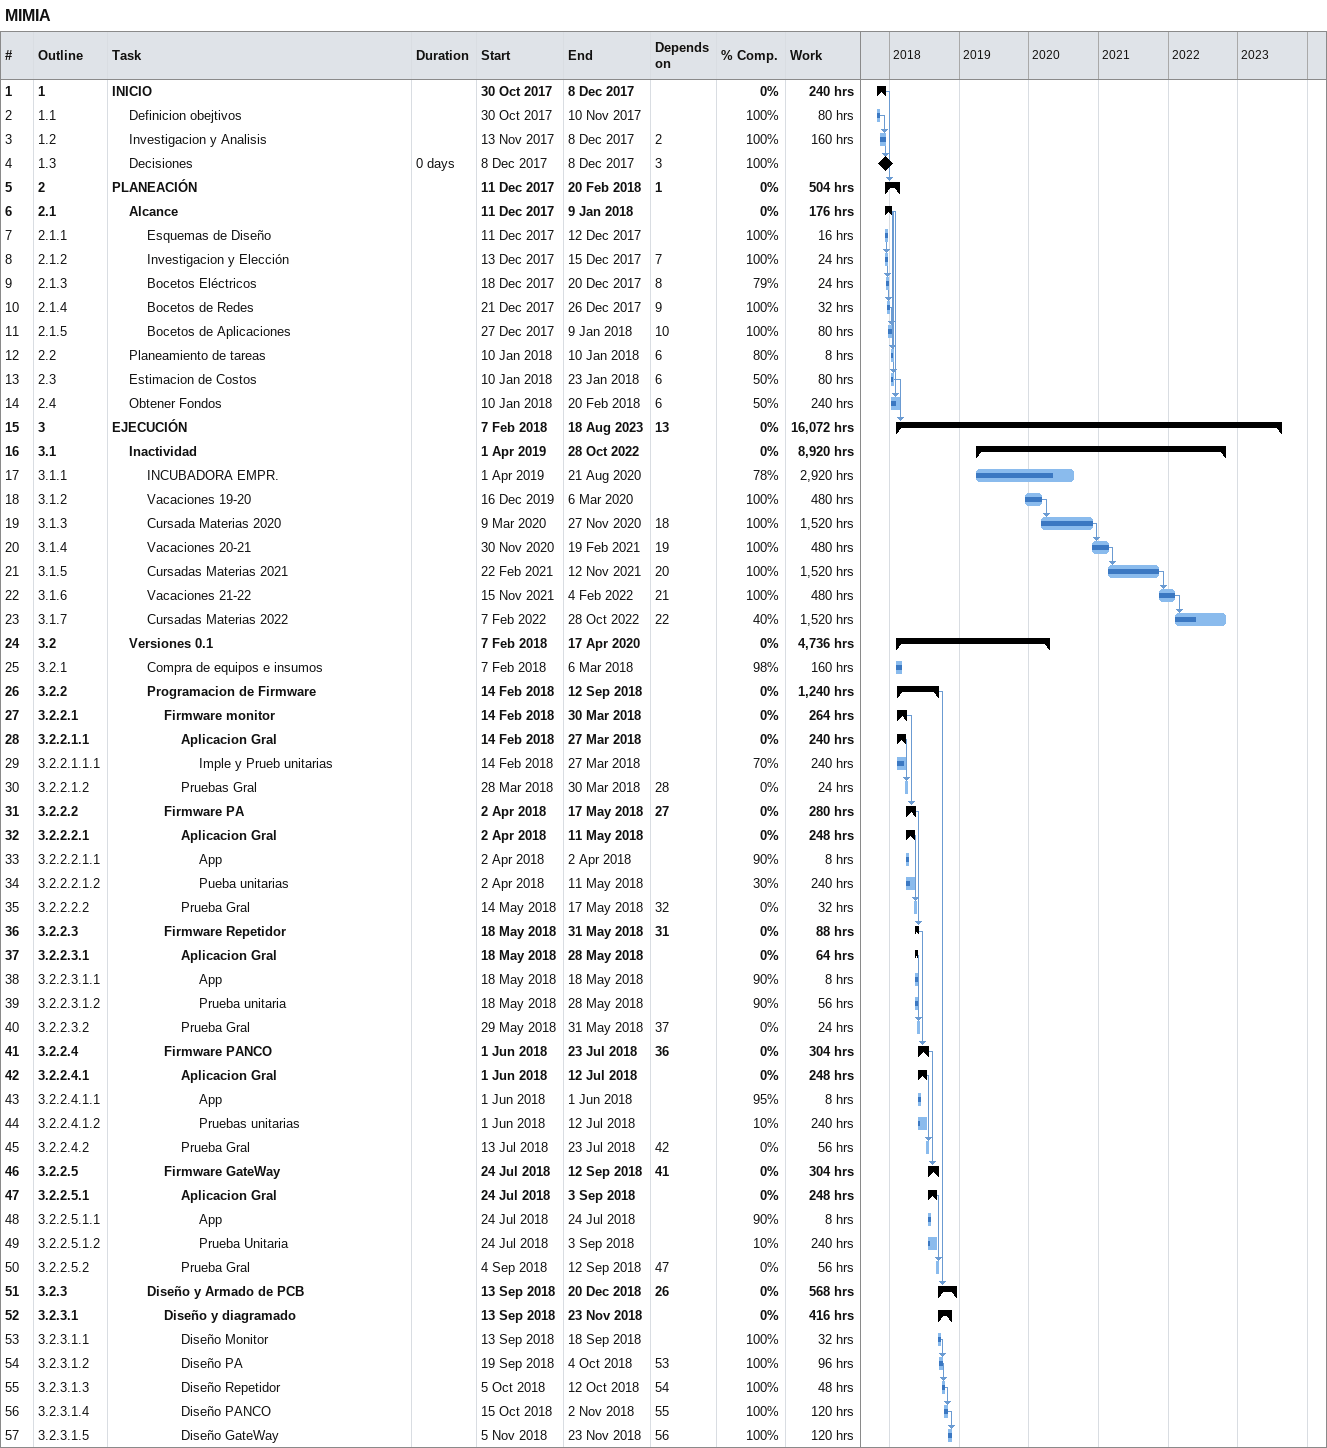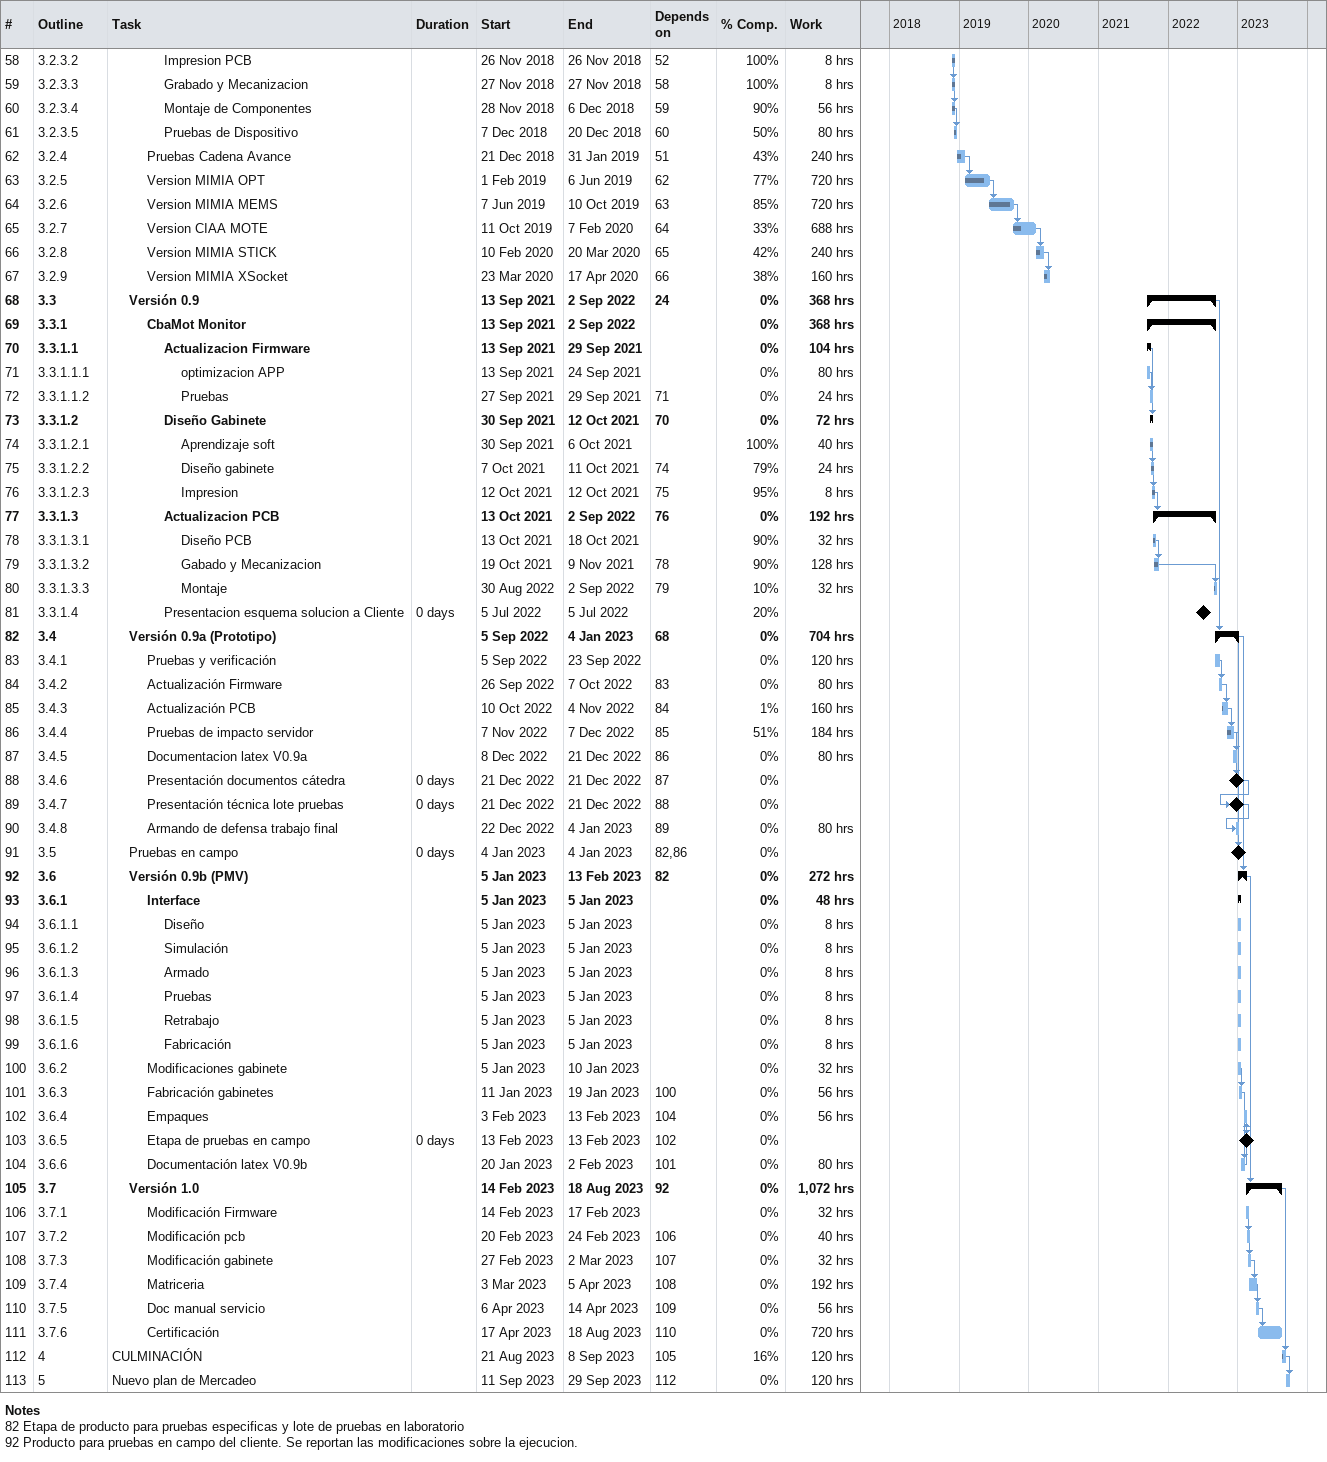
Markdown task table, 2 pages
MIMIA

| ID | WBS | Task | Duration | Start | Finish | Predecessors | % complete | Work (h) |
|---|---|---|---|---|---|---|---|---|
| 1 | 1 | **INICIO** |  | 2017-10-30 | 2017-12-08 |  | 0 | 240 |
| 2 | 1.1 | Definicion obejtivos |  | 2017-10-30 | 2017-11-10 |  | 100 | 80 |
| 3 | 1.2 | Investigacion y Analisis |  | 2017-11-13 | 2017-12-08 | 2 | 100 | 160 |
| 4 | 1.3 | Decisiones | 0d | 2017-12-08 | 2017-12-08 | 3 | 100 |  |
| 5 | 2 | **PLANEACIÓN** |  | 2017-12-11 | 2018-02-20 | 1 | 0 | 504 |
| 6 | 2.1 | **Alcance** |  | 2017-12-11 | 2018-01-09 |  | 0 | 176 |
| 7 | 2.1.1 | Esquemas de Diseño |  | 2017-12-11 | 2017-12-12 |  | 100 | 16 |
| 8 | 2.1.2 | Investigacion y Elección |  | 2017-12-13 | 2017-12-15 | 7 | 100 | 24 |
| 9 | 2.1.3 | Bocetos Eléctricos |  | 2017-12-18 | 2017-12-20 | 8 | 79 | 24 |
| 10 | 2.1.4 | Bocetos de Redes |  | 2017-12-21 | 2017-12-26 | 9 | 100 | 32 |
| 11 | 2.1.5 | Bocetos de Aplicaciones |  | 2017-12-27 | 2018-01-09 | 10 | 100 | 80 |
| 12 | 2.2 | Planeamiento de tareas |  | 2018-01-10 | 2018-01-10 | 6 | 80 | 8 |
| 13 | 2.3 | Estimacion de Costos |  | 2018-01-10 | 2018-01-23 | 6 | 50 | 80 |
| 14 | 2.4 | Obtener Fondos |  | 2018-01-10 | 2018-02-20 | 6 | 50 | 240 |
| 15 | 3 | **EJECUCIÓN** |  | 2018-02-07 | 2023-08-18 | 13 | 0 | 16072 |
| 16 | 3.1 | **Inactividad** |  | 2019-04-01 | 2022-10-28 |  | 0 | 8920 |
| 17 | 3.1.1 | INCUBADORA EMPR. |  | 2019-04-01 | 2020-08-21 |  | 78 | 2920 |
| 18 | 3.1.2 | Vacaciones 19-20 |  | 2019-12-16 | 2020-03-06 |  | 100 | 480 |
| 19 | 3.1.3 | Cursada Materias 2020 |  | 2020-03-09 | 2020-11-27 | 18 | 100 | 1520 |
| 20 | 3.1.4 | Vacaciones 20-21 |  | 2020-11-30 | 2021-02-19 | 19 | 100 | 480 |
| 21 | 3.1.5 | Cursadas Materias 2021 |  | 2021-02-22 | 2021-11-12 | 20 | 100 | 1520 |
| 22 | 3.1.6 | Vacaciones 21-22 |  | 2021-11-15 | 2022-02-04 | 21 | 100 | 480 |
| 23 | 3.1.7 | Cursadas Materias 2022 |  | 2022-02-07 | 2022-10-28 | 22 | 40 | 1520 |
| 24 | 3.2 | **Versiones 0.1** |  | 2018-02-07 | 2020-04-17 |  | 0 | 4736 |
| 25 | 3.2.1 | Compra de equipos e insumos |  | 2018-02-07 | 2018-03-06 |  | 98 | 160 |
| 26 | 3.2.2 | **Programacion de Firmware** |  | 2018-02-14 | 2018-09-12 |  | 0 | 1240 |
| 27 | 3.2.2.1 | **Firmware monitor** |  | 2018-02-14 | 2018-03-30 |  | 0 | 264 |
| 28 | 3.2.2.1.1 | **Aplicacion Gral** |  | 2018-02-14 | 2018-03-27 |  | 0 | 240 |
| 29 | 3.2.2.1.1.1 | Imple y Prueb unitarias |  | 2018-02-14 | 2018-03-27 |  | 70 | 240 |
| 30 | 3.2.2.1.2 | Pruebas Gral |  | 2018-03-28 | 2018-03-30 | 28 | 0 | 24 |
| 31 | 3.2.2.2 | **Firmware PA** |  | 2018-04-02 | 2018-05-17 | 27 | 0 | 280 |
| 32 | 3.2.2.2.1 | **Aplicacion Gral** |  | 2018-04-02 | 2018-05-11 |  | 0 | 248 |
| 33 | 3.2.2.2.1.1 | App |  | 2018-04-02 | 2018-04-02 |  | 90 | 8 |
| 34 | 3.2.2.2.1.2 | Pueba unitarias |  | 2018-04-02 | 2018-05-11 |  | 30 | 240 |
| 35 | 3.2.2.2.2 | Prueba Gral |  | 2018-05-14 | 2018-05-17 | 32 | 0 | 32 |
| 36 | 3.2.2.3 | **Firmware Repetidor** |  | 2018-05-18 | 2018-05-31 | 31 | 0 | 88 |
| 37 | 3.2.2.3.1 | **Aplicacion Gral** |  | 2018-05-18 | 2018-05-28 |  | 0 | 64 |
| 38 | 3.2.2.3.1.1 | App |  | 2018-05-18 | 2018-05-18 |  | 90 | 8 |
| 39 | 3.2.2.3.1.2 | Prueba unitaria |  | 2018-05-18 | 2018-05-28 |  | 90 | 56 |
| 40 | 3.2.2.3.2 | Prueba Gral |  | 2018-05-29 | 2018-05-31 | 37 | 0 | 24 |
| 41 | 3.2.2.4 | **Firmware PANCO** |  | 2018-06-01 | 2018-07-23 | 36 | 0 | 304 |
| 42 | 3.2.2.4.1 | **Aplicacion Gral** |  | 2018-06-01 | 2018-07-12 |  | 0 | 248 |
| 43 | 3.2.2.4.1.1 | App |  | 2018-06-01 | 2018-06-01 |  | 95 | 8 |
| 44 | 3.2.2.4.1.2 | Pruebas unitarias |  | 2018-06-01 | 2018-07-12 |  | 10 | 240 |
| 45 | 3.2.2.4.2 | Prueba Gral |  | 2018-07-13 | 2018-07-23 | 42 | 0 | 56 |
| 46 | 3.2.2.5 | **Firmware GateWay** |  | 2018-07-24 | 2018-09-12 | 41 | 0 | 304 |
| 47 | 3.2.2.5.1 | **Aplicacion Gral** |  | 2018-07-24 | 2018-09-03 |  | 0 | 248 |
| 48 | 3.2.2.5.1.1 | App |  | 2018-07-24 | 2018-07-24 |  | 90 | 8 |
| 49 | 3.2.2.5.1.2 | Prueba Unitaria |  | 2018-07-24 | 2018-09-03 |  | 10 | 240 |
| 50 | 3.2.2.5.2 | Prueba Gral |  | 2018-09-04 | 2018-09-12 | 47 | 0 | 56 |
| 51 | 3.2.3 | **Diseño y Armado de PCB** |  | 2018-09-13 | 2018-12-20 | 26 | 0 | 568 |
| 52 | 3.2.3.1 | **Diseño y diagramado** |  | 2018-09-13 | 2018-11-23 |  | 0 | 416 |
| 53 | 3.2.3.1.1 | Diseño Monitor |  | 2018-09-13 | 2018-09-18 |  | 100 | 32 |
| 54 | 3.2.3.1.2 | Diseño PA |  | 2018-09-19 | 2018-10-04 | 53 | 100 | 96 |
| 55 | 3.2.3.1.3 | Diseño Repetidor |  | 2018-10-05 | 2018-10-12 | 54 | 100 | 48 |
| 56 | 3.2.3.1.4 | Diseño PANCO |  | 2018-10-15 | 2018-11-02 | 55 | 100 | 120 |
| 57 | 3.2.3.1.5 | Diseño GateWay |  | 2018-11-05 | 2018-11-23 | 56 | 100 | 120 |
| 58 | 3.2.3.2 | Impresion PCB |  | 2018-11-26 | 2018-11-26 | 52 | 100 | 8 |
| 59 | 3.2.3.3 | Grabado y Mecanizacion |  | 2018-11-27 | 2018-11-27 | 58 | 100 | 8 |
| 60 | 3.2.3.4 | Montaje de Componentes |  | 2018-11-28 | 2018-12-06 | 59 | 90 | 56 |
| 61 | 3.2.3.5 | Pruebas de Dispositivo |  | 2018-12-07 | 2018-12-20 | 60 | 50 | 80 |
| 62 | 3.2.4 | Pruebas Cadena Avance |  | 2018-12-21 | 2019-01-31 | 51 | 43 | 240 |
| 63 | 3.2.5 | Version MIMIA OPT |  | 2019-02-01 | 2019-06-06 | 62 | 77 | 720 |
| 64 | 3.2.6 | Version MIMIA MEMS |  | 2019-06-07 | 2019-10-10 | 63 | 85 | 720 |
| 65 | 3.2.7 | Version CIAA MOTE |  | 2019-10-11 | 2020-02-07 | 64 | 33 | 688 |
| 66 | 3.2.8 | Version MIMIA STICK |  | 2020-02-10 | 2020-03-20 | 65 | 42 | 240 |
| 67 | 3.2.9 | Version MIMIA XSocket |  | 2020-03-23 | 2020-04-17 | 66 | 38 | 160 |
| 68 | 3.3 | **Versión 0.9** |  | 2021-09-13 | 2022-09-02 | 24 | 0 | 368 |
| 69 | 3.3.1 | **CbaMot Monitor** |  | 2021-09-13 | 2022-09-02 |  | 0 | 368 |
| 70 | 3.3.1.1 | **Actualizacion Firmware** |  | 2021-09-13 | 2021-09-29 |  | 0 | 104 |
| 71 | 3.3.1.1.1 | optimizacion APP |  | 2021-09-13 | 2021-09-24 |  | 0 | 80 |
| 72 | 3.3.1.1.2 | Pruebas |  | 2021-09-27 | 2021-09-29 | 71 | 0 | 24 |
| 73 | 3.3.1.2 | **Diseño Gabinete** |  | 2021-09-30 | 2021-10-12 | 70 | 0 | 72 |
| 74 | 3.3.1.2.1 | Aprendizaje soft |  | 2021-09-30 | 2021-10-06 |  | 100 | 40 |
| 75 | 3.3.1.2.2 | Diseño gabinete |  | 2021-10-07 | 2021-10-11 | 74 | 79 | 24 |
| 76 | 3.3.1.2.3 | Impresion |  | 2021-10-12 | 2021-10-12 | 75 | 95 | 8 |
| 77 | 3.3.1.3 | **Actualizacion PCB** |  | 2021-10-13 | 2022-09-02 | 76 | 0 | 192 |
| 78 | 3.3.1.3.1 | Diseño PCB |  | 2021-10-13 | 2021-10-18 |  | 90 | 32 |
| 79 | 3.3.1.3.2 | Gabado y Mecanizacion |  | 2021-10-19 | 2021-11-09 | 78 | 90 | 128 |
| 80 | 3.3.1.3.3 | Montaje |  | 2022-08-30 | 2022-09-02 | 79 | 10 | 32 |
| 81 | 3.3.1.4 | Presentacion esquema solucion a Cliente | 0d | 2022-07-05 | 2022-07-05 |  | 20 |  |
| 82 | 3.4 | **Versión 0.9a (Prototipo)** |  | 2022-09-05 | 2023-01-04 | 68 | 0 | 704 |
| 83 | 3.4.1 | Pruebas y verificación |  | 2022-09-05 | 2022-09-23 |  | 0 | 120 |
| 84 | 3.4.2 | Actualización Firmware |  | 2022-09-26 | 2022-10-07 | 83 | 0 | 80 |
| 85 | 3.4.3 | Actualización PCB |  | 2022-10-10 | 2022-11-04 | 84 | 1 | 160 |
| 86 | 3.4.4 | Pruebas de impacto servidor |  | 2022-11-07 | 2022-12-07 | 85 | 51 | 184 |
| 87 | 3.4.5 | Documentacion latex V0.9a |  | 2022-12-08 | 2022-12-21 | 86 | 0 | 80 |
| 88 | 3.4.6 | Presentación documentos cátedra | 0d | 2022-12-21 | 2022-12-21 | 87 | 0 |  |
| 89 | 3.4.7 | Presentación técnica lote pruebas | 0d | 2022-12-21 | 2022-12-21 | 88 | 0 |  |
| 90 | 3.4.8 | Armando de defensa trabajo final |  | 2022-12-22 | 2023-01-04 | 89 | 0 | 80 |
| 91 | 3.5 | Pruebas en campo | 0d | 2023-01-04 | 2023-01-04 | 82, 86 | 0 |  |
| 92 | 3.6 | **Versión 0.9b (PMV)** |  | 2023-01-05 | 2023-02-13 | 82 | 0 | 272 |
| 93 | 3.6.1 | **Interface** |  | 2023-01-05 | 2023-01-05 |  | 0 | 48 |
| 94 | 3.6.1.1 | Diseño |  | 2023-01-05 | 2023-01-05 |  | 0 | 8 |
| 95 | 3.6.1.2 | Simulación |  | 2023-01-05 | 2023-01-05 |  | 0 | 8 |
| 96 | 3.6.1.3 | Armado |  | 2023-01-05 | 2023-01-05 |  | 0 | 8 |
| 97 | 3.6.1.4 | Pruebas |  | 2023-01-05 | 2023-01-05 |  | 0 | 8 |
| 98 | 3.6.1.5 | Retrabajo |  | 2023-01-05 | 2023-01-05 |  | 0 | 8 |
| 99 | 3.6.1.6 | Fabricación |  | 2023-01-05 | 2023-01-05 |  | 0 | 8 |
| 100 | 3.6.2 | Modificaciones gabinete |  | 2023-01-05 | 2023-01-10 |  | 0 | 32 |
| 101 | 3.6.3 | Fabricación gabinetes |  | 2023-01-11 | 2023-01-19 | 100 | 0 | 56 |
| 102 | 3.6.4 | Empaques |  | 2023-02-03 | 2023-02-13 | 104 | 0 | 56 |
| 103 | 3.6.5 | Etapa de pruebas en campo | 0d | 2023-02-13 | 2023-02-13 | 102 | 0 |  |
| 104 | 3.6.6 | Documentación latex V0.9b |  | 2023-01-20 | 2023-02-02 | 101 | 0 | 80 |
| 105 | 3.7 | **Versión 1.0** |  | 2023-02-14 | 2023-08-18 | 92 | 0 | 1072 |
| 106 | 3.7.1 | Modificación Firmware |  | 2023-02-14 | 2023-02-17 |  | 0 | 32 |
| 107 | 3.7.2 | Modificación pcb |  | 2023-02-20 | 2023-02-24 | 106 | 0 | 40 |
| 108 | 3.7.3 | Modificación gabinete |  | 2023-02-27 | 2023-03-02 | 107 | 0 | 32 |
| 109 | 3.7.4 | Matriceria |  | 2023-03-03 | 2023-04-05 | 108 | 0 | 192 |
| 110 | 3.7.5 | Doc manual servicio |  | 2023-04-06 | 2023-04-14 | 109 | 0 | 56 |
| 111 | 3.7.6 | Certificación |  | 2023-04-17 | 2023-08-18 | 110 | 0 | 720 |
| 112 | 4 | CULMINACIÓN |  | 2023-08-21 | 2023-09-08 | 105 | 16 | 120 |
| 113 | 5 | Nuevo plan de Mercadeo |  | 2023-09-11 | 2023-09-29 | 112 | 0 | 120 |

Notes
- 82: Etapa de producto para pruebas especificas y lote de pruebas en laboratorio
- 92: Producto para pruebas en campo del cliente. Se reportan las modificaciones sobre la ejecucion.
